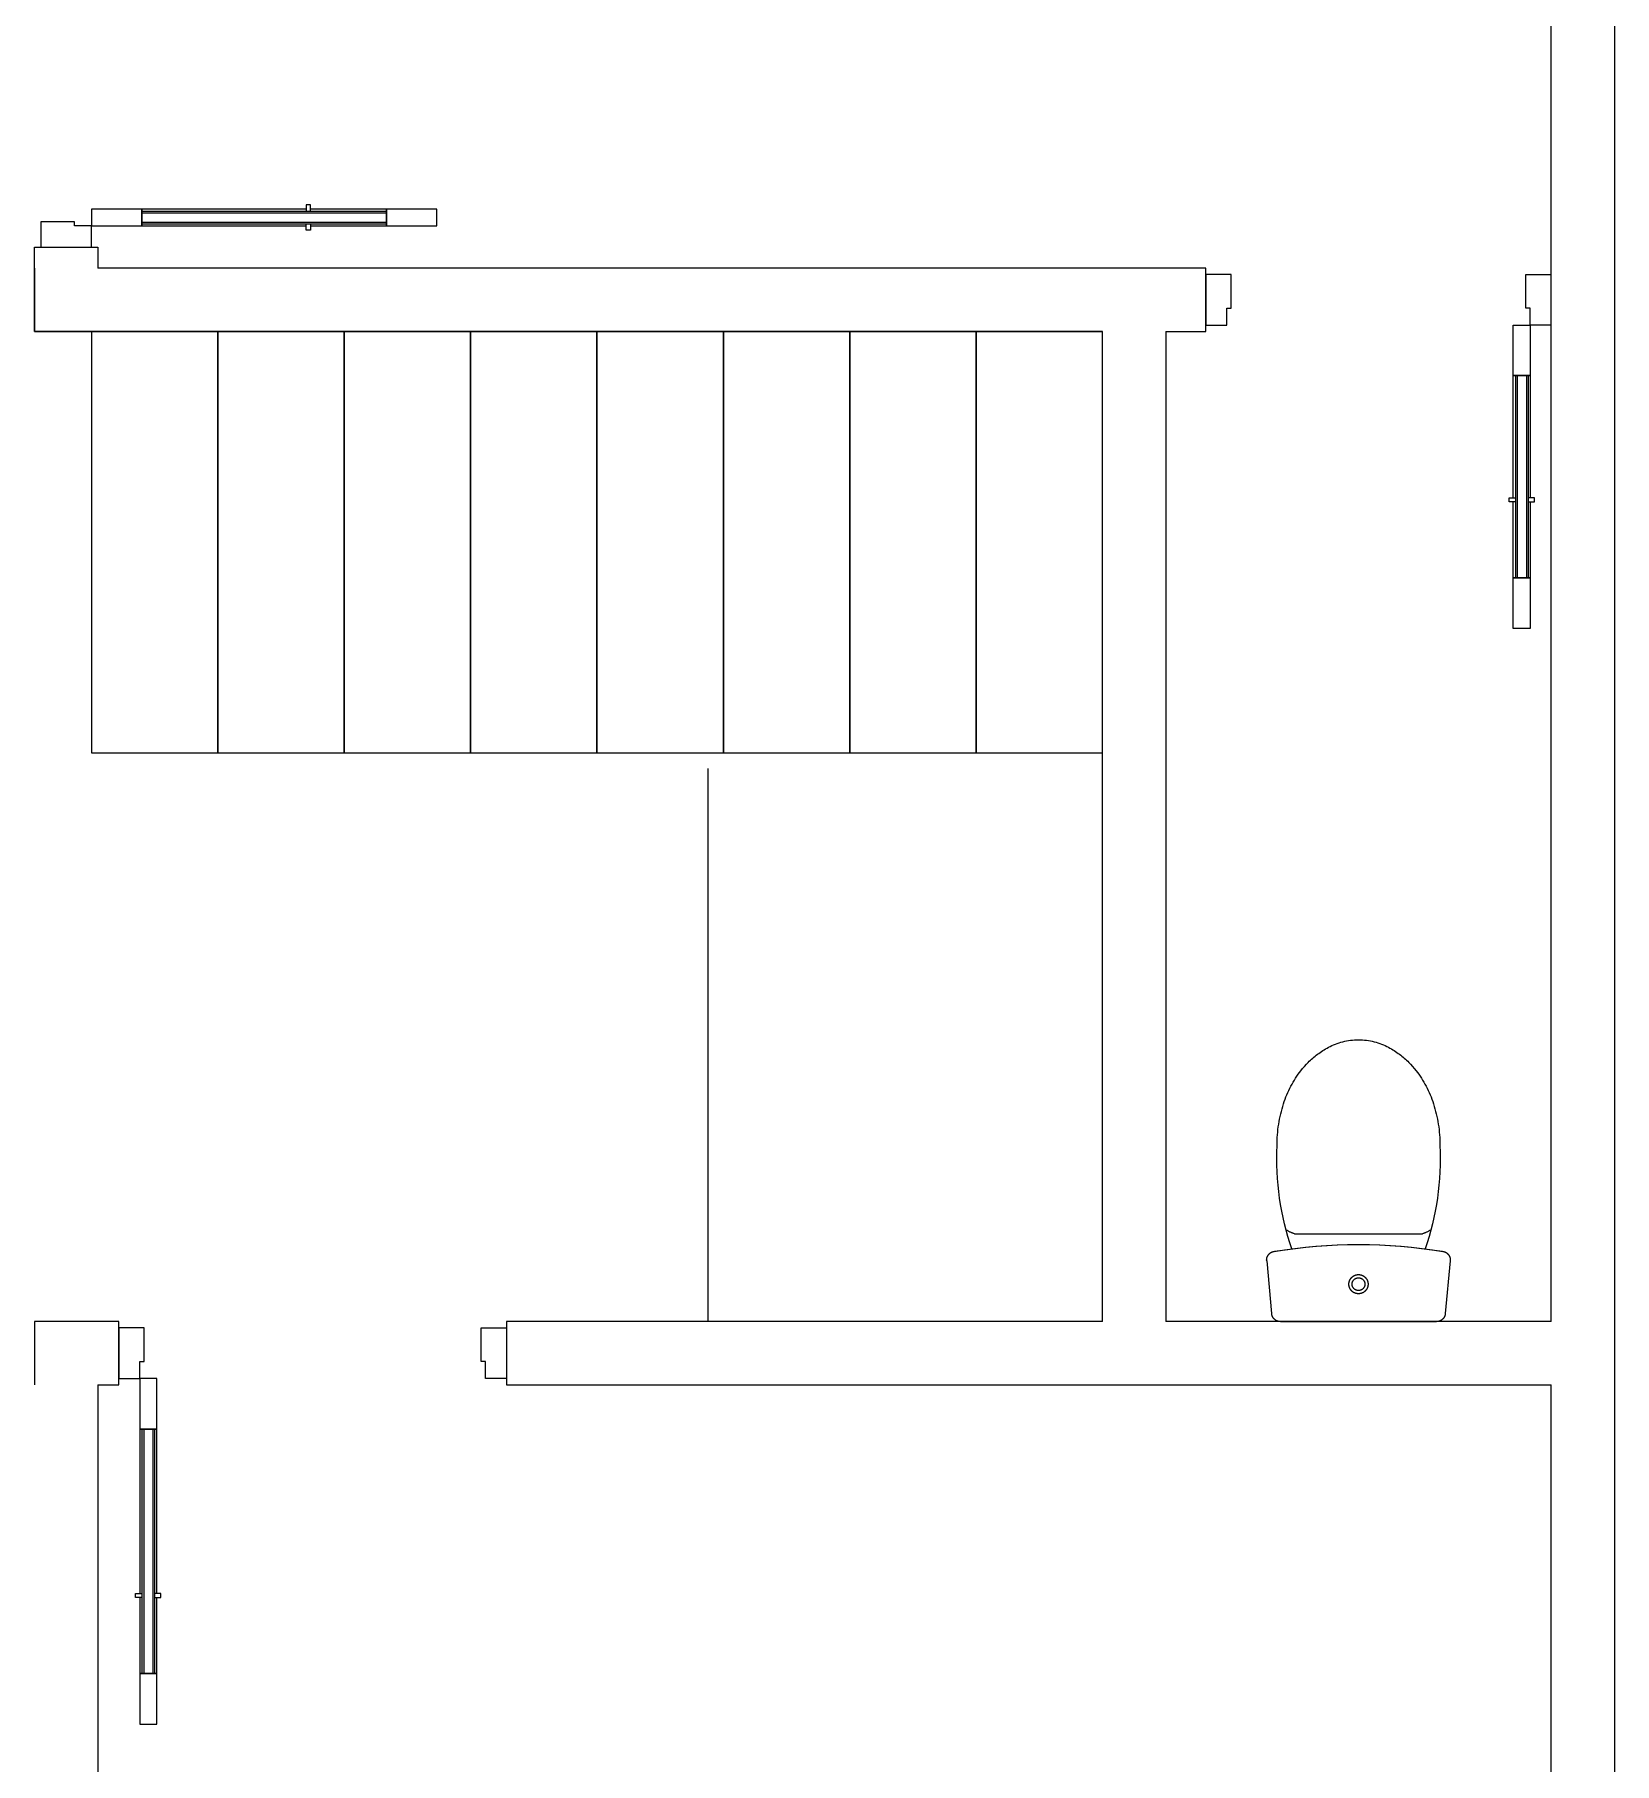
# Model space of a CAD drawing. Header units: metres. Extents: x 0 to 2861, y -1 to 1496.
# Drawn here: x 11.961 to 15.711, y 25.423 to 29.526 of the extents above; entities that cross this region are included whole.
import ezdxf

# ---------------------------------------------------------------- set-up
doc = ezdxf.new("R2010")
doc.units = ezdxf.units.M
doc.layers.add('ARS-KUSEN', color=25, linetype='Continuous', lineweight=9)
doc.layers.add('ARS_DINDING', color=1, linetype='Continuous', lineweight=15)
for name, color, linetype in [('ARS-LANTAI', 2, 'Continuous'), ('Default', 18, 'Continuous'), ('Furniture lavatory', 8, 'Continuous')]:
    doc.layers.add(name, color=color, linetype=linetype)

msp = doc.modelspace()

# ---------------------------------------------------------------- linework, layer by layer
at = {"layer": 'ARS-KUSEN'}
for points in [[(12.2163, 29.1115), (12.0963, 29.1115)], [(12.0963, 29.1115), (12.0963, 29.0715)], [(12.2163, 29.0715), (12.2163, 29.1115)], [(12.2163, 29.1065), (12.7963, 29.1065)], [(12.2163, 29.1025), (12.7963, 29.1025)], [(12.6163, 29.1215), (12.6063, 29.1215)], [(12.6063, 29.1215), (12.6063, 29.1065)], [(12.6063, 29.1065), (12.6163, 29.1065)], [(12.6163, 29.1065), (12.6163, 29.1215)], [(12.9163, 29.1115), (12.7963, 29.1115)], [(12.7963, 29.1115), (12.7963, 29.0715)], [(12.9163, 29.0715), (12.9163, 29.1115)], [(12.0563, 29.0815), (11.9763, 29.0815)], [(11.9763, 29.0815), (11.9763, 29.0215)], [(12.0563, 29.0715), (12.0563, 29.0815)], [(12.0963, 29.0715), (12.0563, 29.0715)], [(12.0963, 29.0215), (12.0963, 29.0715)], [(12.0963, 29.0715), (12.2163, 29.0715)], [(12.2163, 29.0805), (12.7963, 29.0805)], [(12.2163, 29.0765), (12.7963, 29.0765)], [(12.6063, 29.0765), (12.6163, 29.0765)], [(12.6063, 29.0615), (12.6063, 29.0765)], [(12.6163, 29.0615), (12.6063, 29.0615)], [(12.6163, 29.0765), (12.6163, 29.0615)], [(12.7963, 29.0715), (12.9163, 29.0715)], [(11.9763, 29.0215), (12.0963, 29.0215)], [(14.8013, 28.9565), (14.7413, 28.9565)], [(14.7413, 28.9565), (14.7413, 28.8365)], [(14.8013, 28.8765), (14.8013, 28.9565)], [(15.5013, 28.8765), (15.5013, 28.9565)], [(15.5013, 28.9565), (15.5613, 28.9565)], [(14.7913, 28.8365), (14.7913, 28.8765)], [(14.7913, 28.8765), (14.8013, 28.8765)], [(15.5113, 28.8765), (15.5013, 28.8765)], [(15.5113, 28.8365), (15.5113, 28.8765)], [(14.7413, 28.8365), (14.7913, 28.8365)], [(15.4713, 28.7165), (15.4713, 28.8365)], [(15.4713, 28.8365), (15.5113, 28.8365)], [(15.5613, 28.8365), (15.5113, 28.8365)], [(15.5113, 28.8365), (15.5113, 28.7165)], [(15.5113, 28.7165), (15.4713, 28.7165)], [(15.4763, 28.7165), (15.4763, 28.2365)], [(15.4803, 28.7165), (15.4803, 28.2365)], [(15.5023, 28.7165), (15.5023, 28.2365)], [(15.5063, 28.7165), (15.5063, 28.2365)], [(15.4613, 28.4165), (15.4613, 28.4265)], [(15.4613, 28.4265), (15.4763, 28.4265)], [(15.4763, 28.4165), (15.4613, 28.4165)], [(15.4763, 28.4265), (15.4763, 28.4165)], [(15.5063, 28.4265), (15.5063, 28.4165)], [(15.5213, 28.4265), (15.5063, 28.4265)], [(15.5063, 28.4165), (15.5213, 28.4165)], [(15.5213, 28.4165), (15.5213, 28.4265)], [(15.4713, 28.1165), (15.4713, 28.2365)], [(15.4713, 28.2365), (15.5113, 28.2365)], [(15.5113, 28.2365), (15.5113, 28.1165)], [(15.5113, 28.1165), (15.4713, 28.1165)], [(12.2163, 26.2165), (12.2163, 25.6365)], [(12.2203, 26.2165), (12.2203, 25.6365)], [(12.2423, 26.2165), (12.2423, 25.6365)], [(12.2463, 26.2165), (12.2463, 25.6365)]]:
    msp.add_lwpolyline(points, dxfattribs=at)
at = {"layer": 'ARS-KUSEN', "color": 16}
for points in [[(12.6063, 29.1115), (12.2163, 29.1115)], [(12.2163, 29.1115), (12.2163, 29.0715)], [(12.7963, 29.1115), (12.6163, 29.1115)], [(12.7963, 29.0715), (12.7963, 29.1115)], [(12.2163, 29.0715), (12.6063, 29.0715)], [(12.6163, 29.0715), (12.7963, 29.0715)], [(15.4713, 28.4265), (15.4713, 28.7165)], [(15.4713, 28.7165), (15.5113, 28.7165)], [(15.5113, 28.7165), (15.5113, 28.4265)], [(15.4713, 28.2365), (15.4713, 28.4165)], [(15.5113, 28.4165), (15.5113, 28.2365)], [(15.5113, 28.2365), (15.4713, 28.2365)], [(12.2513, 25.8265), (12.2513, 26.2165), (12.2113, 26.2165), (12.2113, 25.8265)], [(12.2113, 25.8165), (12.2113, 25.6365), (12.2513, 25.6365), (12.2513, 25.8165)]]:
    msp.add_lwpolyline(points, dxfattribs=at)
at = {"layer": 'ARS-KUSEN'}
for points in [[(12.1613, 26.3365), (12.2113, 26.3365), (12.2113, 26.3765), (12.2213, 26.3765), (12.2213, 26.4565), (12.1613, 26.4565)], [(13.0813, 26.3365), (13.0313, 26.3365), (13.0313, 26.3765), (13.0213, 26.3765), (13.0213, 26.4565), (13.0813, 26.4565)], [(12.2113, 26.3365), (12.2113, 26.2165), (12.2513, 26.2165), (12.2513, 26.3365)], [(12.2163, 25.8265), (12.2163, 25.8165), (12.2013, 25.8165), (12.2013, 25.8265)], [(12.2463, 25.8265), (12.2463, 25.8165), (12.2613, 25.8165), (12.2613, 25.8265)], [(12.2113, 25.6365), (12.2113, 25.5165), (12.2513, 25.5165), (12.2513, 25.6365)]]:
    msp.add_lwpolyline(points, close=True, dxfattribs=at)
at = {"layer": 'ARS-LANTAI'}
for points in [[(12.3963, 28.8215), (12.0963, 28.8215)], [(12.0963, 28.8215), (12.0963, 27.8215)], [(12.3963, 27.8215), (12.3963, 28.8215)], [(12.6963, 28.8215), (12.3963, 28.8215)], [(12.3963, 28.8215), (12.3963, 27.8215)], [(12.6963, 27.8215), (12.6963, 28.8215)], [(12.9963, 28.8215), (12.6963, 28.8215)], [(12.6963, 28.8215), (12.6963, 27.8215)], [(12.9963, 27.8215), (12.9963, 28.8215)], [(13.2963, 28.8215), (12.9963, 28.8215)], [(12.9963, 28.8215), (12.9963, 27.8215)], [(13.2963, 27.8215), (13.2963, 28.8215)], [(13.5963, 28.8215), (13.2963, 28.8215)], [(13.2963, 28.8215), (13.2963, 27.8215)], [(13.5963, 27.8215), (13.5963, 28.8215)], [(13.8963, 28.8215), (13.5963, 28.8215)], [(13.5963, 28.8215), (13.5963, 27.8215)], [(13.8963, 27.8215), (13.8963, 28.8215)], [(14.1963, 28.8215), (13.8963, 28.8215)], [(13.8963, 28.8215), (13.8963, 27.8215)], [(14.1963, 27.8215), (14.1963, 28.8215)], [(14.4963, 28.8215), (14.1963, 28.8215)], [(14.1963, 28.8215), (14.1963, 27.8215)], [(14.4963, 27.8215), (14.4963, 28.8215)], [(12.0963, 27.8215), (12.3963, 27.8215)], [(12.3963, 27.8215), (12.6963, 27.8215)], [(12.6963, 27.8215), (12.9963, 27.8215)], [(12.9963, 27.8215), (13.2963, 27.8215)], [(13.2963, 27.8215), (13.5963, 27.8215)], [(13.5963, 27.8215), (13.8963, 27.8215)], [(13.8963, 27.8215), (14.1963, 27.8215)], [(14.1963, 27.8215), (14.4963, 27.8215)]]:
    msp.add_lwpolyline(points, dxfattribs=at)
at = {"layer": 'ARS_DINDING', "color": 251}
for points in [[(15.7113, 33.4785), (15.7113, 28.9715)], [(15.5613, 26.4715), (15.5613, 33.4742)], [(11.9613, 28.8215), (11.9613, 29.0215)], [(11.9613, 29.0215), (12.1113, 29.0215)], [(12.1113, 29.0215), (12.1113, 28.9715)], [(11.9613, 28.9715), (11.9613, 28.8215)], [(14.4963, 28.9715), (12.1113, 28.9715)], [(14.7413, 28.9715), (14.4963, 28.9715)], [(14.7413, 28.8215), (14.7413, 28.9715)], [(15.7113, 28.9715), (15.7113, 26.3215)], [(12.1113, 28.8215), (11.9613, 28.8215)], [(11.9613, 28.8215), (14.4963, 28.8215)], [(14.4963, 26.4715), (14.4963, 28.8215)], [(14.6463, 28.8215), (14.6463, 26.4715)], [(14.6463, 28.8215), (14.7413, 28.8215)], [(12.1113, 26.3215), (12.1613, 26.3215), (12.1613, 26.4715), (11.9613, 26.4715), (11.9613, 26.3215)], [(14.4963, 26.4715), (13.0813, 26.4715), (13.0813, 26.3215), (14.4963, 26.3215)], [(15.5613, 26.4715), (14.6463, 26.4715)], [(12.1113, 26.3215), (12.1113, 22.7965)], [(14.4963, 26.3215), (15.5613, 26.3215)], [(15.5613, 22.7965), (15.5613, 26.3215)], [(15.7113, 26.3215), (15.7113, 18.6715), (15.5613, 18.6715)]]:
    msp.add_lwpolyline(points, dxfattribs=at)
at = {"layer": 'Default', "color": 1}
msp.add_lwpolyline([(13.5595, 27.7841), (13.5595, 26.4715)], dxfattribs=at)
at = {"layer": 'Furniture lavatory'}
for points in [[(14.9671, 27.0669), (14.9713, 27.0722), (14.9756, 27.0772), (14.9801, 27.0821), (14.9846, 27.0867), (14.9871, 27.0892), (14.9897, 27.0917), (14.9924, 27.0942), (14.9951, 27.0966), (14.9979, 27.099), (15.0008, 27.1013), (15.0037, 27.1036), (15.0067, 27.1059), (15.0097, 27.1081), (15.0128, 27.1103), (15.016, 27.1125), (15.0192, 27.1145), (15.0224, 27.1166), (15.0258, 27.1186), (15.0291, 27.1205), (15.0326, 27.1224)], [(15.0326, 27.1224), (15.0365, 27.1245), (15.0406, 27.1264), (15.0447, 27.1283), (15.049, 27.13), (15.0533, 27.1316), (15.0576, 27.1331), (15.0621, 27.1344), (15.0665, 27.1357), (15.0711, 27.1367), (15.0757, 27.1377), (15.0803, 27.1385), (15.085, 27.1392), (15.0897, 27.1397), (15.0944, 27.1401), (15.0991, 27.1403), (15.1038, 27.1403)], [(15.1038, 27.1403), (15.1086, 27.1403), (15.1133, 27.1401), (15.118, 27.1397), (15.1227, 27.1392), (15.1274, 27.1385), (15.132, 27.1377), (15.1366, 27.1367), (15.1411, 27.1357), (15.1456, 27.1344), (15.15, 27.1331), (15.1544, 27.1316), (15.1587, 27.13), (15.1629, 27.1283), (15.1671, 27.1264), (15.1711, 27.1245), (15.1751, 27.1224)], [(15.1751, 27.1224), (15.1785, 27.1205), (15.1819, 27.1186), (15.1852, 27.1166), (15.1885, 27.1145), (15.1917, 27.1125), (15.1949, 27.1103), (15.198, 27.1081), (15.201, 27.1059), (15.204, 27.1036), (15.2069, 27.1013), (15.2097, 27.099), (15.2125, 27.0966), (15.2153, 27.0942), (15.2179, 27.0917), (15.2206, 27.0892), (15.2231, 27.0867), (15.2276, 27.0821), (15.232, 27.0772), (15.2363, 27.0722), (15.2405, 27.0669)], [(14.9259, 26.9882), (14.9277, 26.9937), (14.9296, 26.9991), (14.9317, 27.0045), (14.9338, 27.0098), (14.9361, 27.015), (14.9385, 27.0201), (14.941, 27.0252), (14.9435, 27.0302), (14.9462, 27.0351), (14.9489, 27.0399), (14.9518, 27.0446), (14.9547, 27.0493), (14.9577, 27.0538), (14.9608, 27.0583), (14.9639, 27.0626), (14.9671, 27.0669)], [(15.2405, 27.0669), (15.2438, 27.0626), (15.2469, 27.0583), (15.25, 27.0538), (15.253, 27.0493), (15.2559, 27.0446), (15.2587, 27.0399), (15.2615, 27.0351), (15.2641, 27.0302), (15.2667, 27.0252), (15.2692, 27.0201), (15.2716, 27.015), (15.2738, 27.0098), (15.276, 27.0045), (15.278, 26.9991), (15.28, 26.9937), (15.2818, 26.9882)], [(14.9105, 26.8895), (14.9106, 26.8959), (14.9108, 26.9022), (14.9111, 26.9085), (14.9115, 26.9148), (14.912, 26.9211), (14.9127, 26.9273), (14.9135, 26.9336), (14.9144, 26.9398), (14.9155, 26.946), (14.9166, 26.9521), (14.9179, 26.9582), (14.9192, 26.9643), (14.9207, 26.9704), (14.9223, 26.9763), (14.9241, 26.9823), (14.9259, 26.9882)], [(15.2818, 26.9882), (15.2836, 26.9823), (15.2853, 26.9763), (15.2869, 26.9704), (15.2884, 26.9643), (15.2898, 26.9582), (15.2911, 26.9521), (15.2922, 26.946), (15.2932, 26.9398), (15.2942, 26.9336), (15.295, 26.9273), (15.2956, 26.9211), (15.2962, 26.9148), (15.2966, 26.9085), (15.2969, 26.9022), (15.2971, 26.8959), (15.2972, 26.8895)], [(14.9458, 26.6443), (14.941, 26.6588), (14.9365, 26.6735), (14.9323, 26.6884), (14.9285, 26.7033), (14.925, 26.7184), (14.9219, 26.7337), (14.9191, 26.749), (14.9167, 26.7644), (14.9146, 26.7799), (14.9129, 26.7955), (14.9116, 26.8111), (14.9106, 26.8268), (14.91, 26.8425), (14.9098, 26.8582), (14.91, 26.8739), (14.9105, 26.8895)], [(15.2972, 26.8895), (15.2977, 26.8739), (15.2978, 26.8582), (15.2976, 26.8425), (15.297, 26.8268), (15.2961, 26.8111), (15.2948, 26.7955), (15.2931, 26.7799), (15.291, 26.7644), (15.2886, 26.749), (15.2858, 26.7337), (15.2827, 26.7184), (15.2792, 26.7033), (15.2753, 26.6884), (15.2712, 26.6735), (15.2667, 26.6588), (15.2619, 26.6443)], [(14.9517, 26.68), (14.9503, 26.6804), (14.949, 26.6808), (14.9476, 26.6813), (14.9463, 26.6818), (14.945, 26.6823), (14.9438, 26.6828), (14.9425, 26.6834), (14.9412, 26.684), (14.94, 26.6846), (14.9388, 26.6852), (14.9376, 26.6859), (14.9365, 26.6866), (14.9353, 26.6873), (14.9342, 26.688), (14.9331, 26.6887), (14.932, 26.6895)], [(14.9517, 26.68), (15.256, 26.68)], [(15.2757, 26.6895), (15.2746, 26.6887), (15.2735, 26.688), (15.2723, 26.6873), (15.2712, 26.6866), (15.27, 26.6859), (15.2689, 26.6852), (15.2676, 26.6846), (15.2664, 26.684), (15.2652, 26.6834), (15.2639, 26.6828), (15.2626, 26.6823), (15.2613, 26.6818), (15.26, 26.6813), (15.2587, 26.6808), (15.2574, 26.6804), (15.256, 26.68)], [(14.8859, 26.6155), (14.8859, 26.6161), (14.8859, 26.6167), (14.8858, 26.6173), (14.8858, 26.6179), (14.8859, 26.6186), (14.8859, 26.6192), (14.886, 26.6198), (14.886, 26.6203), (14.8861, 26.6209), (14.8862, 26.6215), (14.8864, 26.6221), (14.8865, 26.6227), (14.8866, 26.6233), (14.8868, 26.6238), (14.887, 26.6244), (14.8872, 26.6249), (14.8874, 26.6255), (14.8876, 26.626), (14.8879, 26.6265), (14.8881, 26.627), (14.8884, 26.6275), (14.8887, 26.628), (14.889, 26.6285), (14.8893, 26.629), (14.8896, 26.6294), (14.8899, 26.6299), (14.8902, 26.6303), (14.8906, 26.6307), (14.8909, 26.6311), (14.8912, 26.6315), (14.8916, 26.6319), (14.892, 26.6323), (14.8922, 26.6325), (14.8925, 26.6328), (14.8928, 26.6331), (14.8931, 26.6333), (14.8934, 26.6336), (14.8937, 26.6338), (14.894, 26.634), (14.8943, 26.6343), (14.8946, 26.6345), (14.8949, 26.6347), (14.8953, 26.635), (14.8956, 26.6352), (14.8959, 26.6354), (14.8963, 26.6356), (14.8966, 26.6358), (14.897, 26.636), (14.8974, 26.6362), (14.8977, 26.6364), (14.8981, 26.6365), (14.8985, 26.6367), (14.8989, 26.6369), (14.8993, 26.637), (14.8997, 26.6372), (14.9001, 26.6373), (14.9005, 26.6374), (14.9009, 26.6376), (14.9013, 26.6377), (14.9017, 26.6378), (14.9021, 26.6379), (14.9025, 26.638), (14.903, 26.6381), (14.9034, 26.6381)], [(14.9034, 26.6381), (14.9281, 26.6419), (14.9529, 26.6452), (14.9778, 26.648), (15.0028, 26.6502), (15.0278, 26.652), (15.0529, 26.6533), (15.078, 26.6541), (15.1031, 26.6543), (15.1283, 26.6541), (15.1534, 26.6533), (15.1785, 26.6521), (15.2035, 26.6503), (15.2285, 26.6481), (15.2534, 26.6453), (15.2782, 26.6421), (15.3029, 26.6384)], [(14.9047, 26.6384), (14.9294, 26.6421), (14.9543, 26.6453), (14.9792, 26.6481), (15.0041, 26.6503), (15.0292, 26.6521), (15.0543, 26.6533), (15.0794, 26.6541), (15.1045, 26.6543), (15.1297, 26.6541), (15.1548, 26.6533), (15.1799, 26.652), (15.2049, 26.6502), (15.2299, 26.648), (15.2548, 26.6452), (15.2796, 26.6419), (15.3043, 26.6381)], [(15.3043, 26.6381), (15.3047, 26.6381), (15.3051, 26.638), (15.3056, 26.6379), (15.306, 26.6378), (15.3064, 26.6377), (15.3068, 26.6376), (15.3072, 26.6374), (15.3076, 26.6373), (15.308, 26.6372), (15.3084, 26.637), (15.3088, 26.6369), (15.3092, 26.6367), (15.3096, 26.6365), (15.3099, 26.6364), (15.3103, 26.6362), (15.3107, 26.636), (15.311, 26.6358), (15.3114, 26.6356), (15.3117, 26.6354), (15.3121, 26.6352), (15.3124, 26.635), (15.3128, 26.6347), (15.3131, 26.6345), (15.3134, 26.6343), (15.3137, 26.634), (15.314, 26.6338), (15.3143, 26.6336), (15.3146, 26.6333), (15.3149, 26.6331), (15.3152, 26.6328), (15.3154, 26.6325), (15.3157, 26.6323), (15.3161, 26.6319), (15.3164, 26.6315), (15.3168, 26.6311), (15.3171, 26.6307), (15.3174, 26.6303), (15.3178, 26.6299), (15.3181, 26.6294), (15.3184, 26.629), (15.3187, 26.6285), (15.319, 26.628), (15.3193, 26.6275), (15.3195, 26.627), (15.3198, 26.6265), (15.32, 26.626), (15.3203, 26.6255), (15.3205, 26.6249), (15.3207, 26.6244), (15.3209, 26.6238), (15.321, 26.6233), (15.3212, 26.6227), (15.3213, 26.6221), (15.3214, 26.6215), (15.3215, 26.6209), (15.3216, 26.6203), (15.3217, 26.6198), (15.3218, 26.6192), (15.3218, 26.6186), (15.3218, 26.6179), (15.3218, 26.6173), (15.3218, 26.6167), (15.3218, 26.6161), (15.3217, 26.6155)], [(14.8859, 26.6155), (14.8977, 26.4905)], [(15.3217, 26.6155), (15.3099, 26.4905)], [(14.9185, 26.4715), (14.918, 26.4716), (14.9175, 26.4716), (14.9169, 26.4716), (14.9164, 26.4717), (14.9158, 26.4717), (14.9153, 26.4718), (14.9148, 26.4719), (14.9143, 26.472), (14.9137, 26.4721), (14.9132, 26.4722), (14.9127, 26.4724), (14.9122, 26.4725), (14.9117, 26.4727), (14.9112, 26.4729), (14.9107, 26.4731), (14.9102, 26.4733), (14.9098, 26.4735), (14.9093, 26.4737), (14.9088, 26.4739), (14.9084, 26.4742), (14.908, 26.4744), (14.9075, 26.4747), (14.9071, 26.475), (14.9067, 26.4752), (14.9063, 26.4755), (14.9059, 26.4758), (14.9055, 26.4761), (14.9052, 26.4764), (14.9048, 26.4767), (14.9044, 26.477), (14.9041, 26.4773), (14.9038, 26.4777), (14.9035, 26.478), (14.9032, 26.4783), (14.9029, 26.4786), (14.9026, 26.4789), (14.9024, 26.4792), (14.9021, 26.4796), (14.9018, 26.4799), (14.9016, 26.4802), (14.9013, 26.4806), (14.9011, 26.481), (14.9008, 26.4813), (14.9006, 26.4817), (14.9004, 26.4821), (14.9002, 26.4825), (14.9, 26.4829), (14.8998, 26.4833), (14.8996, 26.4837), (14.8994, 26.4841), (14.8992, 26.4846), (14.899, 26.485), (14.8989, 26.4854), (14.8987, 26.4859), (14.8986, 26.4863), (14.8984, 26.4868), (14.8983, 26.4872), (14.8982, 26.4877), (14.8981, 26.4881), (14.898, 26.4886), (14.8979, 26.4891), (14.8978, 26.4895), (14.8978, 26.49), (14.8977, 26.4905)], [(14.9185, 26.4715), (15.2891, 26.4715)], [(15.3099, 26.4905), (15.3099, 26.49), (15.3098, 26.4895), (15.3098, 26.4891), (15.3097, 26.4886), (15.3096, 26.4881), (15.3095, 26.4877), (15.3094, 26.4872), (15.3092, 26.4868), (15.3091, 26.4863), (15.309, 26.4859), (15.3088, 26.4854), (15.3087, 26.485), (15.3085, 26.4846), (15.3083, 26.4841), (15.3081, 26.4837), (15.3079, 26.4833), (15.3077, 26.4829), (15.3075, 26.4825), (15.3073, 26.4821), (15.3071, 26.4817), (15.3068, 26.4813), (15.3066, 26.481), (15.3063, 26.4806), (15.3061, 26.4802), (15.3058, 26.4799), (15.3056, 26.4796), (15.3053, 26.4792), (15.305, 26.4789), (15.3048, 26.4786), (15.3045, 26.4783), (15.3042, 26.478), (15.3039, 26.4777), (15.3036, 26.4773), (15.3032, 26.477), (15.3029, 26.4767), (15.3025, 26.4764), (15.3021, 26.4761), (15.3018, 26.4758), (15.3014, 26.4755), (15.301, 26.4752), (15.3006, 26.475), (15.3001, 26.4747), (15.2997, 26.4744), (15.2993, 26.4742), (15.2988, 26.4739), (15.2984, 26.4737), (15.2979, 26.4735), (15.2974, 26.4733), (15.297, 26.4731), (15.2965, 26.4729), (15.296, 26.4727), (15.2955, 26.4725), (15.295, 26.4724), (15.2945, 26.4722), (15.2939, 26.4721), (15.2934, 26.472), (15.2929, 26.4719), (15.2924, 26.4718), (15.2918, 26.4717), (15.2913, 26.4717), (15.2908, 26.4716), (15.2902, 26.4716), (15.2897, 26.4716), (15.2891, 26.4715)]]:
    msp.add_lwpolyline(points, dxfattribs=at)
for points in [[(15.1199, 26.5442), (15.1196, 26.5438), (15.1192, 26.5435), (15.1188, 26.5431), (15.1184, 26.5428), (15.118, 26.5425), (15.1176, 26.5421), (15.1172, 26.5418), (15.1167, 26.5415), (15.1163, 26.5412), (15.1158, 26.5409), (15.1154, 26.5406), (15.1149, 26.5404), (15.1144, 26.5401), (15.1139, 26.5399), (15.1134, 26.5396), (15.1129, 26.5394), (15.1124, 26.5392), (15.1118, 26.539), (15.1113, 26.5388), (15.1107, 26.5386), (15.1102, 26.5384), (15.1096, 26.5383), (15.1091, 26.5381), (15.1085, 26.538), (15.1079, 26.5379), (15.1074, 26.5378), (15.1068, 26.5377), (15.1062, 26.5376), (15.1056, 26.5376), (15.105, 26.5375), (15.1044, 26.5375), (15.1038, 26.5375), (15.1032, 26.5375), (15.1027, 26.5375), (15.1021, 26.5376), (15.1015, 26.5376), (15.1009, 26.5377), (15.1003, 26.5378), (15.0997, 26.5379), (15.0992, 26.538), (15.0986, 26.5381), (15.098, 26.5383), (15.0975, 26.5384), (15.0969, 26.5386), (15.0964, 26.5388), (15.0958, 26.539), (15.0953, 26.5392), (15.0948, 26.5394), (15.0943, 26.5396), (15.0938, 26.5399), (15.0933, 26.5401), (15.0928, 26.5404), (15.0923, 26.5406), (15.0918, 26.5409), (15.0914, 26.5412), (15.0909, 26.5415), (15.0905, 26.5418), (15.0901, 26.5421), (15.0897, 26.5425), (15.0892, 26.5428), (15.0889, 26.5431), (15.0885, 26.5435), (15.0881, 26.5438), (15.0877, 26.5442), (15.0874, 26.5445), (15.087, 26.5449), (15.0867, 26.5453), (15.0864, 26.5457), (15.086, 26.5461), (15.0857, 26.5465), (15.0854, 26.5469), (15.0851, 26.5474), (15.0848, 26.5478), (15.0845, 26.5483), (15.0842, 26.5488), (15.0839, 26.5492), (15.0837, 26.5497), (15.0834, 26.5502), (15.0832, 26.5507), (15.0829, 26.5512), (15.0827, 26.5518), (15.0825, 26.5523), (15.0823, 26.5528), (15.0821, 26.5534), (15.082, 26.5539), (15.0818, 26.5545), (15.0817, 26.555), (15.0815, 26.5556), (15.0814, 26.5562), (15.0813, 26.5568), (15.0813, 26.5573), (15.0812, 26.5579), (15.0811, 26.5585), (15.0811, 26.5591), (15.0811, 26.5597), (15.0811, 26.5603), (15.0811, 26.5609), (15.0811, 26.5615), (15.0811, 26.562), (15.0812, 26.5626), (15.0813, 26.5632), (15.0813, 26.5638), (15.0814, 26.5644), (15.0815, 26.5649), (15.0817, 26.5655), (15.0818, 26.5661), (15.082, 26.5666), (15.0821, 26.5672), (15.0823, 26.5677), (15.0825, 26.5683), (15.0827, 26.5688), (15.0829, 26.5693), (15.0832, 26.5698), (15.0834, 26.5703), (15.0837, 26.5708), (15.0839, 26.5713), (15.0842, 26.5718), (15.0845, 26.5723), (15.0848, 26.5727), (15.0851, 26.5732), (15.0854, 26.5736), (15.0857, 26.574), (15.086, 26.5745), (15.0864, 26.5749), (15.0867, 26.5753), (15.087, 26.5756), (15.0874, 26.576), (15.0877, 26.5764), (15.0881, 26.5767), (15.0885, 26.5771), (15.0889, 26.5774), (15.0892, 26.5778), (15.0897, 26.5781), (15.0901, 26.5784), (15.0905, 26.5787), (15.0909, 26.579), (15.0914, 26.5793), (15.0918, 26.5796), (15.0923, 26.5799), (15.0928, 26.5802), (15.0933, 26.5805), (15.0938, 26.5807), (15.0943, 26.5809), (15.0948, 26.5812), (15.0953, 26.5814), (15.0958, 26.5816), (15.0964, 26.5818), (15.0969, 26.582), (15.0975, 26.5821), (15.098, 26.5823), (15.0986, 26.5824), (15.0992, 26.5826), (15.0997, 26.5827), (15.1003, 26.5828), (15.1009, 26.5829), (15.1015, 26.5829), (15.1021, 26.583), (15.1027, 26.583), (15.1032, 26.583), (15.1038, 26.583), (15.1044, 26.583), (15.105, 26.583), (15.1056, 26.583), (15.1062, 26.5829), (15.1068, 26.5829), (15.1074, 26.5828), (15.1079, 26.5827), (15.1085, 26.5826), (15.1091, 26.5824), (15.1096, 26.5823), (15.1102, 26.5821), (15.1107, 26.582), (15.1113, 26.5818), (15.1118, 26.5816), (15.1124, 26.5814), (15.1129, 26.5812), (15.1134, 26.5809), (15.1139, 26.5807), (15.1144, 26.5805), (15.1149, 26.5802), (15.1154, 26.5799), (15.1158, 26.5796), (15.1163, 26.5793), (15.1167, 26.579), (15.1172, 26.5787), (15.1176, 26.5784), (15.118, 26.5781), (15.1184, 26.5778), (15.1188, 26.5774), (15.1192, 26.5771), (15.1196, 26.5767), (15.1199, 26.5764), (15.1203, 26.576), (15.1206, 26.5756), (15.121, 26.5753), (15.1213, 26.5749), (15.1216, 26.5745), (15.122, 26.574), (15.1223, 26.5736), (15.1226, 26.5732), (15.1229, 26.5727), (15.1232, 26.5723), (15.1235, 26.5718), (15.1237, 26.5713), (15.124, 26.5708), (15.1243, 26.5703), (15.1245, 26.5698), (15.1247, 26.5693), (15.1249, 26.5688), (15.1252, 26.5683), (15.1254, 26.5677), (15.1255, 26.5672), (15.1257, 26.5666), (15.1259, 26.5661), (15.126, 26.5655), (15.1261, 26.5649), (15.1262, 26.5644), (15.1263, 26.5638), (15.1264, 26.5632), (15.1265, 26.5626), (15.1265, 26.562), (15.1266, 26.5615), (15.1266, 26.5609), (15.1266, 26.5603), (15.1266, 26.5597), (15.1266, 26.5591), (15.1265, 26.5585), (15.1265, 26.5579), (15.1264, 26.5573), (15.1263, 26.5568), (15.1262, 26.5562), (15.1261, 26.5556), (15.126, 26.555), (15.1259, 26.5545), (15.1257, 26.5539), (15.1255, 26.5534), (15.1254, 26.5528), (15.1252, 26.5523), (15.1249, 26.5518), (15.1247, 26.5512), (15.1245, 26.5507), (15.1243, 26.5502), (15.124, 26.5497), (15.1237, 26.5492), (15.1235, 26.5488), (15.1232, 26.5483), (15.1229, 26.5478), (15.1226, 26.5474), (15.1223, 26.5469), (15.122, 26.5465), (15.1216, 26.5461), (15.1213, 26.5457), (15.121, 26.5453), (15.1206, 26.5449), (15.1203, 26.5445)], [(15.0931, 26.5496), (15.0929, 26.5498), (15.0926, 26.55), (15.0924, 26.5503), (15.0922, 26.5506), (15.092, 26.5508), (15.0918, 26.5511), (15.0915, 26.5514), (15.0913, 26.5517), (15.0911, 26.552), (15.0909, 26.5523), (15.0908, 26.5526), (15.0906, 26.5529), (15.0904, 26.5532), (15.0902, 26.5536), (15.0901, 26.5539), (15.0899, 26.5543), (15.0898, 26.5546), (15.0896, 26.555), (15.0895, 26.5553), (15.0894, 26.5557), (15.0893, 26.556), (15.0892, 26.5564), (15.0891, 26.5568), (15.089, 26.5572), (15.0889, 26.5576), (15.0889, 26.5579), (15.0888, 26.5583), (15.0888, 26.5587), (15.0887, 26.5591), (15.0887, 26.5595), (15.0887, 26.5599), (15.0887, 26.5603), (15.0887, 26.5607), (15.0887, 26.5611), (15.0887, 26.5615), (15.0888, 26.5618), (15.0888, 26.5622), (15.0889, 26.5626), (15.0889, 26.563), (15.089, 26.5634), (15.0891, 26.5638), (15.0892, 26.5641), (15.0893, 26.5645), (15.0894, 26.5649), (15.0895, 26.5652), (15.0896, 26.5656), (15.0898, 26.566), (15.0899, 26.5663), (15.0901, 26.5666), (15.0902, 26.567), (15.0904, 26.5673), (15.0906, 26.5676), (15.0908, 26.568), (15.0909, 26.5683), (15.0911, 26.5686), (15.0913, 26.5689), (15.0915, 26.5692), (15.0918, 26.5694), (15.092, 26.5697), (15.0922, 26.57), (15.0924, 26.5703), (15.0926, 26.5705), (15.0929, 26.5708), (15.0931, 26.571), (15.0934, 26.5712), (15.0936, 26.5715), (15.0939, 26.5717), (15.0941, 26.5719), (15.0944, 26.5721), (15.0947, 26.5724), (15.095, 26.5726), (15.0952, 26.5728), (15.0955, 26.573), (15.0958, 26.5732), (15.0962, 26.5734), (15.0965, 26.5735), (15.0968, 26.5737), (15.0971, 26.5739), (15.0975, 26.574), (15.0978, 26.5742), (15.0982, 26.5743), (15.0985, 26.5745), (15.0989, 26.5746), (15.0992, 26.5747), (15.0996, 26.5748), (15.1, 26.5749), (15.1004, 26.575), (15.1007, 26.5751), (15.1011, 26.5752), (15.1015, 26.5753), (15.1019, 26.5753), (15.1023, 26.5754), (15.1027, 26.5754), (15.1031, 26.5754), (15.1034, 26.5754), (15.1038, 26.5754), (15.1042, 26.5754), (15.1046, 26.5754), (15.105, 26.5754), (15.1054, 26.5754), (15.1058, 26.5753), (15.1062, 26.5753), (15.1066, 26.5752), (15.1069, 26.5751), (15.1073, 26.575), (15.1077, 26.5749), (15.1081, 26.5748), (15.1084, 26.5747), (15.1088, 26.5746), (15.1092, 26.5745), (15.1095, 26.5743), (15.1099, 26.5742), (15.1102, 26.574), (15.1105, 26.5739), (15.1109, 26.5737), (15.1112, 26.5735), (15.1115, 26.5734), (15.1118, 26.5732), (15.1121, 26.573), (15.1124, 26.5728), (15.1127, 26.5726), (15.113, 26.5724), (15.1133, 26.5721), (15.1135, 26.5719), (15.1138, 26.5717), (15.1141, 26.5715), (15.1143, 26.5712), (15.1146, 26.571), (15.1148, 26.5708), (15.115, 26.5705), (15.1153, 26.5703), (15.1155, 26.57), (15.1157, 26.5697), (15.1159, 26.5694), (15.1161, 26.5692), (15.1163, 26.5689), (15.1165, 26.5686), (15.1167, 26.5683), (15.1169, 26.568), (15.1171, 26.5676), (15.1173, 26.5673), (15.1174, 26.567), (15.1176, 26.5666), (15.1177, 26.5663), (15.1179, 26.566), (15.118, 26.5656), (15.1182, 26.5652), (15.1183, 26.5649), (15.1184, 26.5645), (15.1185, 26.5641), (15.1186, 26.5638), (15.1187, 26.5634), (15.1187, 26.563), (15.1188, 26.5626), (15.1189, 26.5622), (15.1189, 26.5618), (15.119, 26.5615), (15.119, 26.5611), (15.119, 26.5607), (15.119, 26.5603), (15.119, 26.5599), (15.119, 26.5595), (15.119, 26.5591), (15.1189, 26.5587), (15.1189, 26.5583), (15.1188, 26.5579), (15.1187, 26.5576), (15.1187, 26.5572), (15.1186, 26.5568), (15.1185, 26.5564), (15.1184, 26.556), (15.1183, 26.5557), (15.1182, 26.5553), (15.118, 26.555), (15.1179, 26.5546), (15.1177, 26.5543), (15.1176, 26.5539), (15.1174, 26.5536), (15.1173, 26.5532), (15.1171, 26.5529), (15.1169, 26.5526), (15.1167, 26.5523), (15.1165, 26.552), (15.1163, 26.5517), (15.1161, 26.5514), (15.1159, 26.5511), (15.1157, 26.5508), (15.1155, 26.5506), (15.1153, 26.5503), (15.115, 26.55), (15.1148, 26.5498), (15.1146, 26.5496), (15.1143, 26.5493), (15.1141, 26.5491), (15.1138, 26.5489), (15.1135, 26.5486), (15.1133, 26.5484), (15.113, 26.5482), (15.1127, 26.548), (15.1124, 26.5478), (15.1121, 26.5476), (15.1118, 26.5474), (15.1115, 26.5472), (15.1112, 26.547), (15.1109, 26.5468), (15.1105, 26.5467), (15.1102, 26.5465), (15.1099, 26.5464), (15.1095, 26.5462), (15.1092, 26.5461), (15.1088, 26.546), (15.1084, 26.5458), (15.1081, 26.5457), (15.1077, 26.5456), (15.1073, 26.5455), (15.1069, 26.5454), (15.1066, 26.5454), (15.1062, 26.5453), (15.1058, 26.5452), (15.1054, 26.5452), (15.105, 26.5452), (15.1046, 26.5451), (15.1042, 26.5451), (15.1038, 26.5451), (15.1034, 26.5451), (15.1031, 26.5451), (15.1027, 26.5452), (15.1023, 26.5452), (15.1019, 26.5452), (15.1015, 26.5453), (15.1011, 26.5454), (15.1007, 26.5454), (15.1004, 26.5455), (15.1, 26.5456), (15.0996, 26.5457), (15.0992, 26.5458), (15.0989, 26.546), (15.0985, 26.5461), (15.0982, 26.5462), (15.0978, 26.5464), (15.0975, 26.5465), (15.0971, 26.5467), (15.0968, 26.5468), (15.0965, 26.547), (15.0962, 26.5472), (15.0958, 26.5474), (15.0955, 26.5476), (15.0952, 26.5478), (15.095, 26.548), (15.0947, 26.5482), (15.0944, 26.5484), (15.0941, 26.5486), (15.0939, 26.5489), (15.0936, 26.5491), (15.0934, 26.5493)]]:
    msp.add_lwpolyline(points, close=True, dxfattribs=at)

doc.saveas('drawing.dxf')
